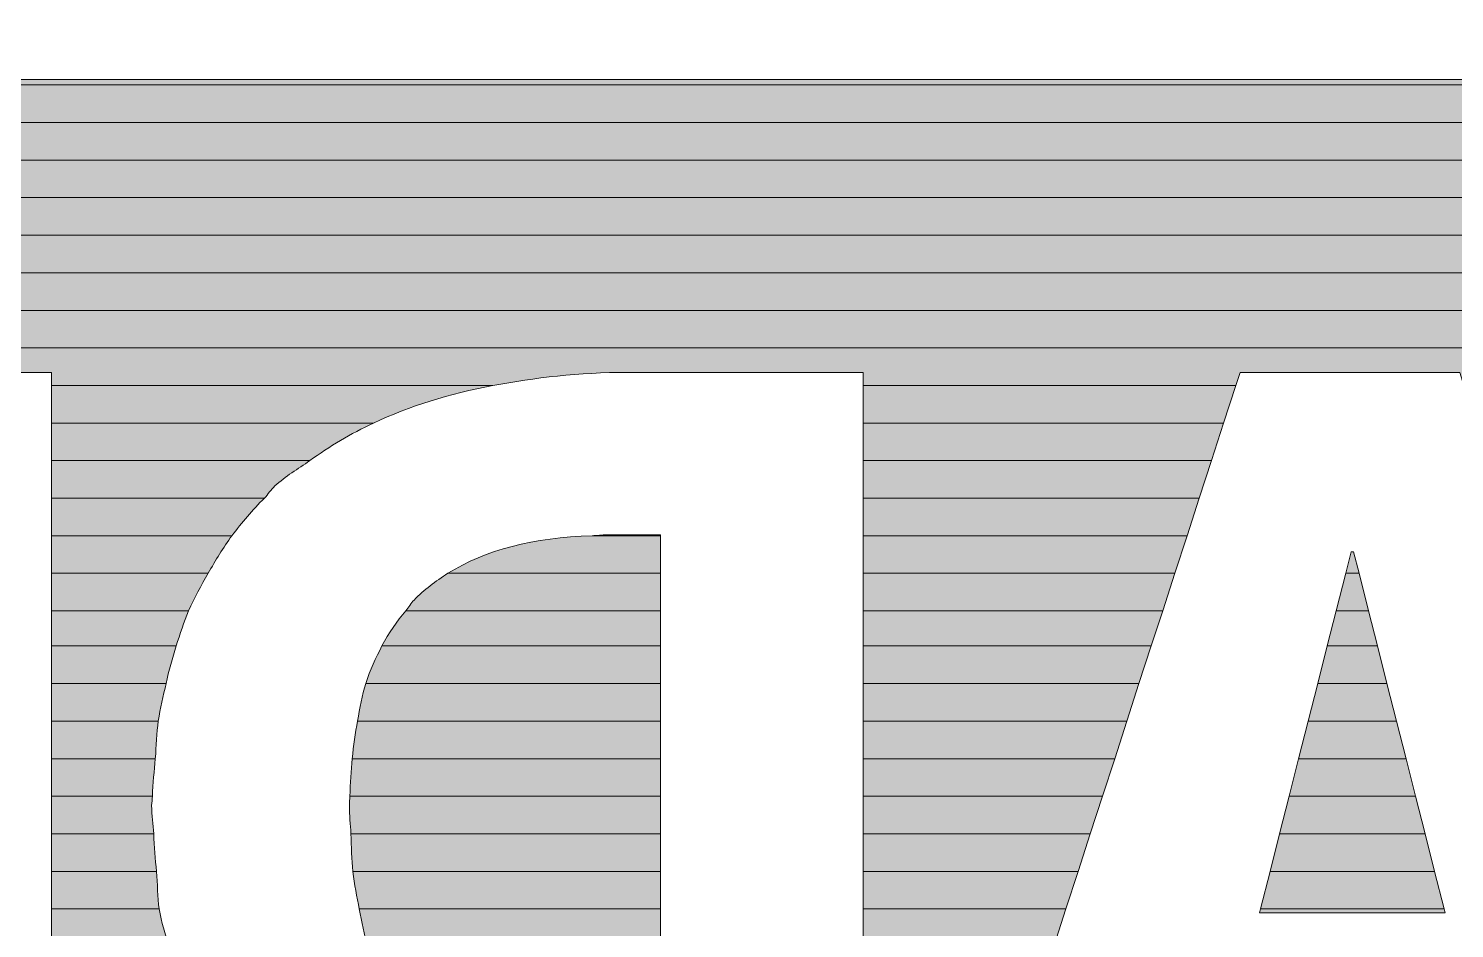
# Model space of a CAD drawing. Header units: inches. Extents: x -50 to 261, y -80 to 218.
# Drawn here: x 242.183 to 247.113, y -19.577 to -16.466 of the extents above; entities that cross this region are included whole.
import ezdxf

# ---------------------------------------------------------------- set-up
doc = ezdxf.new("R2010")
doc.units = ezdxf.units.IN
doc.header["$MEASUREMENT"] = 0
doc.layers.add('CUT', color=7, linetype='Continuous')
doc.layers.add('Sculpture', color=7, linetype='Continuous')

# ---------------------------------------------------------------- blocks, each defined once
blk = doc.blocks.new('block 2')
at = {"layer": 'Sculpture', "true_color": 0x231815}
h = blk.add_hatch(color=250, dxfattribs=at)
h.dxf.hatch_style = 2
h.paths.add_polyline_path([(230.2035, -16.6422), (260.5279, -16.6422), (260.5279, -16.6612), (230.2035, -16.6612)])
h = blk.add_hatch(color=250, dxfattribs=at)
h.dxf.hatch_style = 2
h.paths.add_polyline_path([(260.5279, -16.6612), (260.5279, -16.7911), (230.2035, -16.7911), (230.2035, -16.6612)])
h = blk.add_hatch(color=250, dxfattribs=at)
h.dxf.hatch_style = 2
h.paths.add_polyline_path([(260.5279, -16.9209), (230.2035, -16.9209), (230.2035, -16.7911), (260.5279, -16.7911)])
h = blk.add_hatch(color=250, dxfattribs=at)
h.dxf.hatch_style = 2
h.paths.add_polyline_path([(260.5279, -17.0508), (230.2035, -17.0508), (230.2035, -16.9209), (260.5279, -16.9209)])
h = blk.add_hatch(color=250, dxfattribs=at)
h.dxf.hatch_style = 2
h.paths.add_polyline_path([(260.5279, -17.1807), (230.2035, -17.1807), (230.2035, -17.0508), (260.5279, -17.0508)])
h = blk.add_hatch(color=250, dxfattribs=at)
h.dxf.hatch_style = 2
h.paths.add_polyline_path([(260.5279, -17.3106), (230.2035, -17.3106), (230.2035, -17.1807), (260.5279, -17.1807)])
h = blk.add_hatch(color=250, dxfattribs=at)
h.dxf.hatch_style = 2
h.paths.add_polyline_path([(260.5279, -17.4405), (230.2035, -17.4405), (230.2035, -17.3106), (260.5279, -17.3106)])
h = blk.add_hatch(color=250, dxfattribs=at)
h.dxf.hatch_style = 2
h.paths.add_polyline_path([(260.5279, -17.5703), (230.2035, -17.5703), (230.2035, -17.4405), (260.5279, -17.4405)])
h = blk.add_hatch(color=250, dxfattribs=at)
h.dxf.hatch_style = 2
edge = h.paths.add_edge_path()
edge.add_spline(control_points=[(260.5279, -17.7002), (260.5279, -17.7002), (247.1451, -17.7002), (247.1451, -17.7002), (247.1451, -17.7002), (247.1306, -17.6551), (247.1306, -17.6551), (247.1306, -17.6551), (246.3713, -17.6551), (246.3713, -17.6551), (246.3713, -17.6551), (246.3569, -17.7002), (246.3569, -17.7002), (246.3569, -17.7002), (245.0681, -17.7002), (245.0681, -17.7002), (245.0681, -17.7002), (245.0681, -17.6551), (245.0681, -17.6551), (245.0681, -17.6551), (244.254, -17.6551), (244.254, -17.6551), (244.0848, -17.6551), (243.9329, -17.6734), (243.7889, -17.7002), (243.7889, -17.7002), (242.2631, -17.7002), (242.2631, -17.7002), (242.2631, -17.7002), (242.2631, -17.6551), (242.2631, -17.6551), (242.2631, -17.6551), (241.5461, -17.6551), (241.5461, -17.6551), (241.5461, -17.6551), (241.5461, -17.7002), (241.5461, -17.7002), (241.5461, -17.7002), (240.7145, -17.7002), (240.7145, -17.7002), (240.7145, -17.7002), (240.6856, -17.6551), (240.6856, -17.6551), (240.6856, -17.6551), (239.8591, -17.6551), (239.8591, -17.6551), (239.8591, -17.6551), (239.8901, -17.7002), (239.8901, -17.7002), (239.8901, -17.7002), (239.4918, -17.7002), (239.4918, -17.7002), (239.4918, -17.7002), (239.4918, -17.6551), (239.4918, -17.6551), (239.4918, -17.6551), (238.6905, -17.6551), (238.6905, -17.6551), (238.4693, -17.6551), (238.2792, -17.6706), (238.1169, -17.7002), (238.1169, -17.7002), (236.4212, -17.7002), (236.4212, -17.7002), (236.2676, -17.6437), (236.0932, -17.6131), (235.8938, -17.6131), (235.7022, -17.6131), (235.5331, -17.6423), (235.3856, -17.7002), (235.3856, -17.7002), (233.5597, -17.7002), (233.5597, -17.7002), (233.4074, -17.6458), (233.2407, -17.6131), (233.0509, -17.6131), (232.8318, -17.6131), (232.6109, -17.641), (232.3887, -17.6975), (232.3887, -17.6975), (232.3887, -17.7002), (232.3887, -17.7002), (232.3887, -17.7002), (230.2035, -17.7002), (230.2035, -17.7002), (230.2035, -17.7002), (230.2035, -17.5703), (230.2035, -17.5703), (230.2035, -17.5703), (260.5279, -17.5703), (260.5279, -17.5703), (260.5279, -17.5703), (260.5279, -17.7002), (260.5279, -17.7002)], knot_values=[0, 0, 0, 0, 1, 1, 1, 2, 2, 2, 3, 3, 3, 4, 4, 4, 5, 5, 5, 6, 6, 6, 7, 7, 7, 8, 8, 8, 9, 9, 9, 10, 10, 10, 11, 11, 11, 12, 12, 12, 13, 13, 13, 14, 14, 14, 15, 15, 15, 16, 16, 16, 17, 17, 17, 18, 18, 18, 19, 19, 19, 20, 20, 20, 21, 21, 21, 22, 22, 22, 23, 23, 23, 24, 24, 24, 25, 25, 25, 26, 26, 26, 27, 27, 27, 28, 28, 28, 29, 29, 29, 30, 30, 30, 31, 31, 31, 31], degree=3, periodic=1)
h = blk.add_hatch(color=250, dxfattribs=at)
h.dxf.hatch_style = 2
edge = h.paths.add_edge_path()
edge.add_spline(control_points=[(242.2631, -17.8301), (242.2631, -17.8301), (242.2631, -17.7002), (242.2631, -17.7002), (242.2631, -17.7002), (243.7889, -17.7002), (243.7889, -17.7002), (243.6373, -17.7285), (243.5002, -17.7722), (243.3762, -17.8301), (243.3762, -17.8301), (242.2631, -17.8301), (242.2631, -17.8301)], knot_values=[0, 0, 0, 0, 1, 1, 1, 2, 2, 2, 3, 3, 3, 4, 4, 4, 4], degree=3, periodic=1)
h = blk.add_hatch(color=250, dxfattribs=at)
h.dxf.hatch_style = 2
h.paths.add_polyline_path([(245.0681, -17.8301), (245.0681, -17.7002), (246.3569, -17.7002), (246.3145, -17.8301)])
h = blk.add_hatch(color=250, dxfattribs=at)
h.dxf.hatch_style = 2
edge = h.paths.add_edge_path()
edge.add_spline(control_points=[(242.2631, -17.96), (242.2631, -17.96), (242.2631, -17.8301), (242.2631, -17.8301), (242.2631, -17.8301), (243.3762, -17.8301), (243.3762, -17.8301), (243.2969, -17.8673), (243.2236, -17.9107), (243.1557, -17.96), (243.1557, -17.96), (242.2631, -17.96), (242.2631, -17.96)], knot_values=[0, 0, 0, 0, 1, 1, 1, 2, 2, 2, 3, 3, 3, 4, 4, 4, 4], degree=3, periodic=1)
h = blk.add_hatch(color=250, dxfattribs=at)
h.dxf.hatch_style = 2
h.paths.add_polyline_path([(245.0681, -17.96), (245.0681, -17.8301), (246.3145, -17.8301), (246.2725, -17.96)])
h = blk.add_hatch(color=250, dxfattribs=at)
h.dxf.hatch_style = 2
edge = h.paths.add_edge_path()
edge.add_spline(control_points=[(242.9986, -18.0899), (242.9986, -18.0899), (242.2631, -18.0899), (242.2631, -18.0899), (242.2631, -18.0899), (242.2631, -17.96), (242.2631, -17.96), (242.2631, -17.96), (243.1557, -17.96), (243.1557, -17.96), (243.115, -17.9889), (243.0713, -18.0141), (243.0351, -18.0475), (243.0213, -18.0602), (243.0117, -18.0764), (242.9986, -18.0899)], knot_values=[0, 0, 0, 0, 1, 1, 1, 2, 2, 2, 3, 3, 3, 4, 4, 4, 5, 5, 5, 5], degree=3, periodic=1)
h = blk.add_hatch(color=250, dxfattribs=at)
h.dxf.hatch_style = 2
h.paths.add_polyline_path([(245.0681, -17.96), (246.2725, -17.96), (246.2301, -18.0899), (245.0681, -18.0899)])
h = blk.add_hatch(color=250, dxfattribs=at)
h.dxf.hatch_style = 2
edge = h.paths.add_edge_path()
edge.add_spline(control_points=[(242.2631, -18.2197), (242.2631, -18.2197), (242.2631, -18.0899), (242.2631, -18.0899), (242.2631, -18.0899), (242.9986, -18.0899), (242.9986, -18.0899), (242.9579, -18.1309), (242.9207, -18.1739), (242.8866, -18.2197), (242.8866, -18.2197), (242.2631, -18.2197), (242.2631, -18.2197)], knot_values=[0, 0, 0, 0, 1, 1, 1, 2, 2, 2, 3, 3, 3, 4, 4, 4, 4], degree=3, periodic=1)
h = blk.add_hatch(color=250, dxfattribs=at)
h.dxf.hatch_style = 2
h.paths.add_polyline_path([(245.0681, -18.0899), (246.2301, -18.0899), (246.1881, -18.2197), (245.0681, -18.2197)])
h = blk.add_hatch(color=250, dxfattribs=at)
h.dxf.hatch_style = 2
edge = h.paths.add_edge_path()
edge.add_spline(control_points=[(242.2631, -18.3496), (242.2631, -18.3496), (242.2631, -18.2197), (242.2631, -18.2197), (242.2631, -18.2197), (242.8866, -18.2197), (242.8866, -18.2197), (242.856, -18.2607), (242.8298, -18.3048), (242.8043, -18.3496), (242.8043, -18.3496), (242.2631, -18.3496), (242.2631, -18.3496)], knot_values=[0, 0, 0, 0, 1, 1, 1, 2, 2, 2, 3, 3, 3, 4, 4, 4, 4], degree=3, periodic=1)
h = blk.add_hatch(color=250, dxfattribs=at)
h.dxf.hatch_style = 2
edge = h.paths.add_edge_path()
edge.add_spline(control_points=[(244.1313, -18.2197), (244.1313, -18.2197), (244.368, -18.2197), (244.368, -18.2197), (244.368, -18.2197), (244.368, -18.3496), (244.368, -18.3496), (244.368, -18.3496), (243.6332, -18.3496), (243.6332, -18.3496), (243.7627, -18.2683), (243.9295, -18.2263), (244.1313, -18.2197)], knot_values=[0, 0, 0, 0, 1, 1, 1, 2, 2, 2, 3, 3, 3, 4, 4, 4, 4], degree=3, periodic=1)
h = blk.add_hatch(color=250, dxfattribs=at)
h.dxf.hatch_style = 2
edge = h.paths.add_edge_path()
edge.add_spline(control_points=[(244.1823, -18.2163), (244.1823, -18.2163), (244.368, -18.2163), (244.368, -18.2163), (244.368, -18.2163), (244.368, -18.2197), (244.368, -18.2197), (244.368, -18.2197), (244.1313, -18.2197), (244.1313, -18.2197), (244.1493, -18.2191), (244.1644, -18.2163), (244.1823, -18.2163)], knot_values=[0, 0, 0, 0, 1, 1, 1, 2, 2, 2, 3, 3, 3, 4, 4, 4, 4], degree=3, periodic=1)
h = blk.add_hatch(color=250, dxfattribs=at)
h.dxf.hatch_style = 2
h.paths.add_polyline_path([(245.0681, -18.2197), (246.1881, -18.2197), (246.146, -18.3496), (245.0681, -18.3496)])
h = blk.add_hatch(color=250, dxfattribs=at)
h.dxf.hatch_style = 2
h.paths.add_polyline_path([(246.7551, -18.2752), (246.7637, -18.2752), (246.7827, -18.3496), (246.7365, -18.3496)])
h = blk.add_hatch(color=250, dxfattribs=at)
h.dxf.hatch_style = 2
edge = h.paths.add_edge_path()
edge.add_spline(control_points=[(242.2631, -18.4795), (242.2631, -18.4795), (242.2631, -18.3496), (242.2631, -18.3496), (242.2631, -18.3496), (242.8043, -18.3496), (242.8043, -18.3496), (242.7802, -18.3917), (242.7561, -18.434), (242.7368, -18.4795), (242.7368, -18.4795), (242.2631, -18.4795), (242.2631, -18.4795)], knot_values=[0, 0, 0, 0, 1, 1, 1, 2, 2, 2, 3, 3, 3, 4, 4, 4, 4], degree=3, periodic=1)
h = blk.add_hatch(color=250, dxfattribs=at)
h.dxf.hatch_style = 2
edge = h.paths.add_edge_path()
edge.add_spline(control_points=[(243.516, -18.442), (243.5508, -18.4068), (243.5905, -18.3765), (243.6332, -18.3496), (243.6332, -18.3496), (244.368, -18.3496), (244.368, -18.3496), (244.368, -18.3496), (244.368, -18.4795), (244.368, -18.4795), (244.368, -18.4795), (243.4875, -18.4795), (243.4875, -18.4795), (243.4974, -18.4678), (243.505, -18.453), (243.516, -18.442)], knot_values=[0, 0, 0, 0, 1, 1, 1, 2, 2, 2, 3, 3, 3, 4, 4, 4, 5, 5, 5, 5], degree=3, periodic=1)
h = blk.add_hatch(color=250, dxfattribs=at)
h.dxf.hatch_style = 2
h.paths.add_polyline_path([(245.0681, -18.4795), (245.0681, -18.3496), (246.146, -18.3496), (246.104, -18.4795)])
h = blk.add_hatch(color=250, dxfattribs=at)
h.dxf.hatch_style = 2
h.paths.add_polyline_path([(246.7365, -18.3496), (246.7827, -18.3496), (246.8154, -18.4795), (246.7035, -18.4795)])
h = blk.add_hatch(color=250, dxfattribs=at)
h.dxf.hatch_style = 2
edge = h.paths.add_edge_path()
edge.add_spline(control_points=[(242.2631, -18.4795), (242.2631, -18.4795), (242.7368, -18.4795), (242.7368, -18.4795), (242.7202, -18.5184), (242.7071, -18.5594), (242.6937, -18.6008), (242.6937, -18.6008), (242.2631, -18.6008), (242.2631, -18.6008), (242.2631, -18.6008), (242.2631, -18.4795), (242.2631, -18.4795)], knot_values=[0, 0, 0, 0, 1, 1, 1, 2, 2, 2, 3, 3, 3, 4, 4, 4, 4], degree=3, periodic=1)
h = blk.add_hatch(color=250, dxfattribs=at)
h.dxf.hatch_style = 2
edge = h.paths.add_edge_path()
edge.add_spline(control_points=[(243.4875, -18.4795), (243.4875, -18.4795), (244.368, -18.4795), (244.368, -18.4795), (244.368, -18.4795), (244.368, -18.6008), (244.368, -18.6008), (244.368, -18.6008), (243.4051, -18.6008), (243.4051, -18.6008), (243.4285, -18.5556), (243.4568, -18.516), (243.4875, -18.4795)], knot_values=[0, 0, 0, 0, 1, 1, 1, 2, 2, 2, 3, 3, 3, 4, 4, 4, 4], degree=3, periodic=1)
h = blk.add_hatch(color=250, dxfattribs=at)
h.dxf.hatch_style = 2
h.paths.add_polyline_path([(245.0681, -18.6008), (245.0681, -18.4795), (246.104, -18.4795), (246.0644, -18.6008)])
h = blk.add_hatch(color=250, dxfattribs=at)
h.dxf.hatch_style = 2
h.paths.add_polyline_path([(246.7035, -18.4795), (246.8154, -18.4795), (246.8461, -18.6008), (246.6724, -18.6008)])
h = blk.add_hatch(color=250, dxfattribs=at)
h.dxf.hatch_style = 2
edge = h.paths.add_edge_path()
edge.add_spline(control_points=[(242.2631, -18.6008), (242.2631, -18.6008), (242.6937, -18.6008), (242.6937, -18.6008), (242.6803, -18.6428), (242.6686, -18.6862), (242.6589, -18.7307), (242.6589, -18.7307), (242.2631, -18.7307), (242.2631, -18.7307), (242.2631, -18.7307), (242.2631, -18.6008), (242.2631, -18.6008)], knot_values=[0, 0, 0, 0, 1, 1, 1, 2, 2, 2, 3, 3, 3, 4, 4, 4, 4], degree=3, periodic=1)
h = blk.add_hatch(color=250, dxfattribs=at)
h.dxf.hatch_style = 2
edge = h.paths.add_edge_path()
edge.add_spline(control_points=[(243.349, -18.7307), (243.3641, -18.6831), (243.3841, -18.6414), (243.4051, -18.6008), (243.4051, -18.6008), (244.368, -18.6008), (244.368, -18.6008), (244.368, -18.6008), (244.368, -18.7307), (244.368, -18.7307), (244.368, -18.7307), (243.349, -18.7307), (243.349, -18.7307)], knot_values=[0, 0, 0, 0, 1, 1, 1, 2, 2, 2, 3, 3, 3, 4, 4, 4, 4], degree=3, periodic=1)
h = blk.add_hatch(color=250, dxfattribs=at)
h.dxf.hatch_style = 2
h.paths.add_polyline_path([(245.0681, -18.6008), (246.0644, -18.6008), (246.022, -18.7307), (245.0681, -18.7307)])
h = blk.add_hatch(color=250, dxfattribs=at)
h.dxf.hatch_style = 2
h.paths.add_polyline_path([(246.6724, -18.6008), (246.8461, -18.6008), (246.8792, -18.7307), (246.6397, -18.7307)])
h = blk.add_hatch(color=250, dxfattribs=at)
h.dxf.hatch_style = 2
edge = h.paths.add_edge_path()
edge.add_spline(control_points=[(242.2631, -18.7307), (242.2631, -18.7307), (242.6589, -18.7307), (242.6589, -18.7307), (242.6493, -18.7734), (242.6386, -18.8154), (242.632, -18.8605), (242.632, -18.8605), (242.2631, -18.8605), (242.2631, -18.8605), (242.2631, -18.8605), (242.2631, -18.7307), (242.2631, -18.7307)], knot_values=[0, 0, 0, 0, 1, 1, 1, 2, 2, 2, 3, 3, 3, 4, 4, 4, 4], degree=3, periodic=1)
h = blk.add_hatch(color=250, dxfattribs=at)
h.dxf.hatch_style = 2
edge = h.paths.add_edge_path()
edge.add_spline(control_points=[(243.3207, -18.8605), (243.329, -18.8161), (243.3366, -18.7703), (243.349, -18.7307), (243.349, -18.7307), (244.368, -18.7307), (244.368, -18.7307), (244.368, -18.7307), (244.368, -18.8605), (244.368, -18.8605), (244.368, -18.8605), (243.3207, -18.8605), (243.3207, -18.8605)], knot_values=[0, 0, 0, 0, 1, 1, 1, 2, 2, 2, 3, 3, 3, 4, 4, 4, 4], degree=3, periodic=1)
h = blk.add_hatch(color=250, dxfattribs=at)
h.dxf.hatch_style = 2
h.paths.add_polyline_path([(245.0681, -18.7307), (246.022, -18.7307), (245.98, -18.8605), (245.0681, -18.8605)])
h = blk.add_hatch(color=250, dxfattribs=at)
h.dxf.hatch_style = 2
h.paths.add_polyline_path([(246.6397, -18.7307), (246.8792, -18.7307), (246.9122, -18.8605), (246.607, -18.8605)])
h = blk.add_hatch(color=250, dxfattribs=at)
h.dxf.hatch_style = 2
edge = h.paths.add_edge_path()
edge.add_spline(control_points=[(242.2631, -18.8605), (242.2631, -18.8605), (242.632, -18.8605), (242.632, -18.8605), (242.6262, -18.9019), (242.6251, -18.947), (242.6217, -18.9904), (242.6217, -18.9904), (242.2631, -18.9904), (242.2631, -18.9904), (242.2631, -18.9904), (242.2631, -18.8605), (242.2631, -18.8605)], knot_values=[0, 0, 0, 0, 1, 1, 1, 2, 2, 2, 3, 3, 3, 4, 4, 4, 4], degree=3, periodic=1)
h = blk.add_hatch(color=250, dxfattribs=at)
h.dxf.hatch_style = 2
edge = h.paths.add_edge_path()
edge.add_spline(control_points=[(244.368, -18.8605), (244.368, -18.8605), (244.368, -18.9904), (244.368, -18.9904), (244.368, -18.9904), (243.3024, -18.9904), (243.3024, -18.9904), (243.3066, -18.9449), (243.3128, -18.9019), (243.3207, -18.8605), (243.3207, -18.8605), (244.368, -18.8605), (244.368, -18.8605)], knot_values=[0, 0, 0, 0, 1, 1, 1, 2, 2, 2, 3, 3, 3, 4, 4, 4, 4], degree=3, periodic=1)
h = blk.add_hatch(color=250, dxfattribs=at)
h.dxf.hatch_style = 2
h.paths.add_polyline_path([(245.0681, -18.8605), (245.98, -18.8605), (245.9379, -18.9904), (245.0681, -18.9904)])
h = blk.add_hatch(color=250, dxfattribs=at)
h.dxf.hatch_style = 2
h.paths.add_polyline_path([(246.607, -18.8605), (246.9122, -18.8605), (246.945, -18.9904), (246.5739, -18.9904)])
h = blk.add_hatch(color=250, dxfattribs=at)
h.dxf.hatch_style = 2
edge = h.paths.add_edge_path()
edge.add_spline(control_points=[(242.2631, -18.9904), (242.2631, -18.9904), (242.6217, -18.9904), (242.6217, -18.9904), (242.6183, -19.0338), (242.6121, -19.0748), (242.6114, -19.1203), (242.6114, -19.1203), (242.2631, -19.1203), (242.2631, -19.1203), (242.2631, -19.1203), (242.2631, -18.9904), (242.2631, -18.9904)], knot_values=[0, 0, 0, 0, 1, 1, 1, 2, 2, 2, 3, 3, 3, 4, 4, 4, 4], degree=3, periodic=1)
h = blk.add_hatch(color=250, dxfattribs=at)
h.dxf.hatch_style = 2
edge = h.paths.add_edge_path()
edge.add_spline(control_points=[(244.368, -18.9904), (244.368, -18.9904), (244.368, -19.1203), (244.368, -19.1203), (244.368, -19.1203), (243.2945, -19.1203), (243.2945, -19.1203), (243.2952, -19.0748), (243.2987, -19.0324), (243.3024, -18.9904), (243.3024, -18.9904), (244.368, -18.9904), (244.368, -18.9904)], knot_values=[0, 0, 0, 0, 1, 1, 1, 2, 2, 2, 3, 3, 3, 4, 4, 4, 4], degree=3, periodic=1)
h = blk.add_hatch(color=250, dxfattribs=at)
h.dxf.hatch_style = 2
h.paths.add_polyline_path([(245.0681, -18.9904), (245.9379, -18.9904), (245.8959, -19.1203), (245.0681, -19.1203)])
h = blk.add_hatch(color=250, dxfattribs=at)
h.dxf.hatch_style = 2
h.paths.add_polyline_path([(246.5739, -18.9904), (246.945, -18.9904), (246.9777, -19.1203), (246.5408, -19.1203)])
h = blk.add_hatch(color=250, dxfattribs=at)
h.dxf.hatch_style = 2
edge = h.paths.add_edge_path()
edge.add_spline(control_points=[(242.2631, -19.1203), (242.2631, -19.1203), (242.6114, -19.1203), (242.6114, -19.1203), (242.6114, -19.1317), (242.609, -19.1413), (242.609, -19.1527), (242.609, -19.1871), (242.6148, -19.2168), (242.6162, -19.2502), (242.6162, -19.2502), (242.2631, -19.2502), (242.2631, -19.2502), (242.2631, -19.2502), (242.2631, -19.1203), (242.2631, -19.1203)], knot_values=[0, 0, 0, 0, 1, 1, 1, 2, 2, 2, 3, 3, 3, 4, 4, 4, 5, 5, 5, 5], degree=3, periodic=1)
h = blk.add_hatch(color=250, dxfattribs=at)
h.dxf.hatch_style = 2
edge = h.paths.add_edge_path()
edge.add_spline(control_points=[(243.2925, -19.1527), (243.2925, -19.141), (243.2942, -19.1317), (243.2945, -19.1203), (243.2945, -19.1203), (244.368, -19.1203), (244.368, -19.1203), (244.368, -19.1203), (244.368, -19.2502), (244.368, -19.2502), (244.368, -19.2502), (243.2976, -19.2502), (243.2976, -19.2502), (243.2962, -19.2171), (243.2925, -19.1875), (243.2925, -19.1527)], knot_values=[0, 0, 0, 0, 1, 1, 1, 2, 2, 2, 3, 3, 3, 4, 4, 4, 5, 5, 5, 5], degree=3, periodic=1)
h = blk.add_hatch(color=250, dxfattribs=at)
h.dxf.hatch_style = 2
h.paths.add_polyline_path([(245.8959, -19.1203), (245.8535, -19.2502), (245.0681, -19.2502), (245.0681, -19.1203)])
h = blk.add_hatch(color=250, dxfattribs=at)
h.dxf.hatch_style = 2
h.paths.add_polyline_path([(246.5408, -19.1203), (246.9777, -19.1203), (247.0108, -19.2502), (246.5081, -19.2502)])
h = blk.add_hatch(color=250, dxfattribs=at)
h.dxf.hatch_style = 2
edge = h.paths.add_edge_path()
edge.add_spline(control_points=[(242.2631, -19.2502), (242.2631, -19.2502), (242.6162, -19.2502), (242.6162, -19.2502), (242.6179, -19.2946), (242.6217, -19.3373), (242.6258, -19.3801), (242.6258, -19.3801), (242.2631, -19.3801), (242.2631, -19.3801), (242.2631, -19.3801), (242.2631, -19.2502), (242.2631, -19.2502)], knot_values=[0, 0, 0, 0, 1, 1, 1, 2, 2, 2, 3, 3, 3, 4, 4, 4, 4], degree=3, periodic=1)
h = blk.add_hatch(color=250, dxfattribs=at)
h.dxf.hatch_style = 2
edge = h.paths.add_edge_path()
edge.add_spline(control_points=[(243.2976, -19.2502), (243.2976, -19.2502), (244.368, -19.2502), (244.368, -19.2502), (244.368, -19.2502), (244.368, -19.3801), (244.368, -19.3801), (244.368, -19.3801), (243.3049, -19.3801), (243.3049, -19.3801), (243.3004, -19.3394), (243.2997, -19.2943), (243.2976, -19.2502)], knot_values=[0, 0, 0, 0, 1, 1, 1, 2, 2, 2, 3, 3, 3, 4, 4, 4, 4], degree=3, periodic=1)
h = blk.add_hatch(color=250, dxfattribs=at)
h.dxf.hatch_style = 2
h.paths.add_polyline_path([(245.8535, -19.2502), (245.8115, -19.3801), (245.0681, -19.3801), (245.0681, -19.2502)])
h = blk.add_hatch(color=250, dxfattribs=at)
h.dxf.hatch_style = 2
h.paths.add_polyline_path([(246.5081, -19.2502), (247.0108, -19.2502), (247.0438, -19.3801), (246.4754, -19.3801)])
h = blk.add_hatch(color=250, dxfattribs=at)
h.dxf.hatch_style = 2
edge = h.paths.add_edge_path()
edge.add_spline(control_points=[(242.2631, -19.3801), (242.2631, -19.3801), (242.6258, -19.3801), (242.6258, -19.3801), (242.6296, -19.4228), (242.6289, -19.4693), (242.6351, -19.5099), (242.6351, -19.5099), (242.2631, -19.5099), (242.2631, -19.5099), (242.2631, -19.5099), (242.2631, -19.3801), (242.2631, -19.3801)], knot_values=[0, 0, 0, 0, 1, 1, 1, 2, 2, 2, 3, 3, 3, 4, 4, 4, 4], degree=3, periodic=1)
h = blk.add_hatch(color=250, dxfattribs=at)
h.dxf.hatch_style = 2
edge = h.paths.add_edge_path()
edge.add_spline(control_points=[(243.3049, -19.3801), (243.3049, -19.3801), (244.368, -19.3801), (244.368, -19.3801), (244.368, -19.3801), (244.368, -19.5099), (244.368, -19.5099), (244.368, -19.5099), (243.3266, -19.5099), (243.3266, -19.5099), (243.3183, -19.4679), (243.3097, -19.4266), (243.3049, -19.3801)], knot_values=[0, 0, 0, 0, 1, 1, 1, 2, 2, 2, 3, 3, 3, 4, 4, 4, 4], degree=3, periodic=1)
h = blk.add_hatch(color=250, dxfattribs=at)
h.dxf.hatch_style = 2
h.paths.add_polyline_path([(245.0681, -19.3801), (245.8115, -19.3801), (245.7691, -19.5099), (245.0681, -19.5099)])
h = blk.add_hatch(color=250, dxfattribs=at)
h.dxf.hatch_style = 2
h.paths.add_polyline_path([(247.0438, -19.3801), (247.0766, -19.5099), (246.4423, -19.5099), (246.4754, -19.3801)])
h = blk.add_hatch(color=250, dxfattribs=at)
h.dxf.hatch_style = 2
edge = h.paths.add_edge_path()
edge.add_spline(control_points=[(242.2631, -19.5099), (242.2631, -19.5099), (242.6351, -19.5099), (242.6351, -19.5099), (242.6424, -19.5561), (242.6568, -19.5961), (242.6672, -19.6398), (242.6672, -19.6398), (242.2631, -19.6398), (242.2631, -19.6398), (242.2631, -19.6398), (242.2631, -19.5099), (242.2631, -19.5099)], knot_values=[0, 0, 0, 0, 1, 1, 1, 2, 2, 2, 3, 3, 3, 4, 4, 4, 4], degree=3, periodic=1)
h = blk.add_hatch(color=250, dxfattribs=at)
h.dxf.hatch_style = 2
edge = h.paths.add_edge_path()
edge.add_spline(control_points=[(243.3266, -19.5099), (243.3266, -19.5099), (244.368, -19.5099), (244.368, -19.5099), (244.368, -19.5099), (244.368, -19.6398), (244.368, -19.6398), (244.368, -19.6398), (243.3558, -19.6398), (243.3558, -19.6398), (243.3438, -19.5999), (243.3352, -19.5547), (243.3266, -19.5099)], knot_values=[0, 0, 0, 0, 1, 1, 1, 2, 2, 2, 3, 3, 3, 4, 4, 4, 4], degree=3, periodic=1)
h = blk.add_hatch(color=250, dxfattribs=at)
h.dxf.hatch_style = 2
h.paths.add_polyline_path([(245.0681, -19.5099), (245.7691, -19.5099), (245.7271, -19.6398), (245.0681, -19.6398)])
h = blk.add_hatch(color=250, dxfattribs=at)
h.dxf.hatch_style = 2
h.paths.add_polyline_path([(247.08, -19.5237), (246.4389, -19.5237), (246.4423, -19.5099), (247.0766, -19.5099)])
at = {"layer": 'Sculpture', "lineweight": 0}
for points in [[(230.2035, -16.6422), (260.5279, -16.6422), (260.5279, -16.6612), (230.2035, -16.6612), (230.2035, -16.6422)], [(260.5279, -16.6612), (260.5279, -16.7911), (230.2035, -16.7911), (230.2035, -16.6612), (260.5279, -16.6612)], [(260.5279, -16.9209), (230.2035, -16.9209), (230.2035, -16.7911), (260.5279, -16.7911), (260.5279, -16.9209)], [(260.5279, -17.0508), (230.2035, -17.0508), (230.2035, -16.9209), (260.5279, -16.9209), (260.5279, -17.0508)], [(260.5279, -17.1807), (230.2035, -17.1807), (230.2035, -17.0508), (260.5279, -17.0508), (260.5279, -17.1807)], [(260.5279, -17.3106), (230.2035, -17.3106), (230.2035, -17.1807), (260.5279, -17.1807), (260.5279, -17.3106)], [(260.5279, -17.4405), (230.2035, -17.4405), (230.2035, -17.3106), (260.5279, -17.3106), (260.5279, -17.4405)], [(260.5279, -17.5703), (230.2035, -17.5703), (230.2035, -17.4405), (260.5279, -17.4405), (260.5279, -17.5703)], [(245.0681, -17.8301), (245.0681, -17.7002), (246.3569, -17.7002), (246.3145, -17.8301), (245.0681, -17.8301)], [(245.0681, -17.96), (245.0681, -17.8301), (246.3145, -17.8301), (246.2725, -17.96), (245.0681, -17.96)], [(245.0681, -17.96), (246.2725, -17.96), (246.2301, -18.0899), (245.0681, -18.0899), (245.0681, -17.96)], [(245.0681, -18.0899), (246.2301, -18.0899), (246.1881, -18.2197), (245.0681, -18.2197), (245.0681, -18.0899)], [(245.0681, -18.2197), (246.1881, -18.2197), (246.146, -18.3496), (245.0681, -18.3496), (245.0681, -18.2197)], [(246.7551, -18.2752), (246.7637, -18.2752), (246.7827, -18.3496), (246.7365, -18.3496), (246.7551, -18.2752)], [(245.0681, -18.4795), (245.0681, -18.3496), (246.146, -18.3496), (246.104, -18.4795), (245.0681, -18.4795)], [(246.7365, -18.3496), (246.7827, -18.3496), (246.8154, -18.4795), (246.7035, -18.4795), (246.7365, -18.3496)], [(245.0681, -18.6008), (245.0681, -18.4795), (246.104, -18.4795), (246.0644, -18.6008), (245.0681, -18.6008)], [(246.7035, -18.4795), (246.8154, -18.4795), (246.8461, -18.6008), (246.6724, -18.6008), (246.7035, -18.4795)], [(245.0681, -18.6008), (246.0644, -18.6008), (246.022, -18.7307), (245.0681, -18.7307), (245.0681, -18.6008)], [(246.6724, -18.6008), (246.8461, -18.6008), (246.8792, -18.7307), (246.6397, -18.7307), (246.6724, -18.6008)], [(245.0681, -18.7307), (246.022, -18.7307), (245.98, -18.8605), (245.0681, -18.8605), (245.0681, -18.7307)], [(246.6397, -18.7307), (246.8792, -18.7307), (246.9122, -18.8605), (246.607, -18.8605), (246.6397, -18.7307)], [(245.0681, -18.8605), (245.98, -18.8605), (245.9379, -18.9904), (245.0681, -18.9904), (245.0681, -18.8605)], [(246.607, -18.8605), (246.9122, -18.8605), (246.945, -18.9904), (246.5739, -18.9904), (246.607, -18.8605)], [(245.0681, -18.9904), (245.9379, -18.9904), (245.8959, -19.1203), (245.0681, -19.1203), (245.0681, -18.9904)], [(246.5739, -18.9904), (246.945, -18.9904), (246.9777, -19.1203), (246.5408, -19.1203), (246.5739, -18.9904)], [(245.8959, -19.1203), (245.8535, -19.2502), (245.0681, -19.2502), (245.0681, -19.1203), (245.8959, -19.1203)], [(246.5408, -19.1203), (246.9777, -19.1203), (247.0108, -19.2502), (246.5081, -19.2502), (246.5408, -19.1203)], [(245.8535, -19.2502), (245.8115, -19.3801), (245.0681, -19.3801), (245.0681, -19.2502), (245.8535, -19.2502)], [(246.5081, -19.2502), (247.0108, -19.2502), (247.0438, -19.3801), (246.4754, -19.3801), (246.5081, -19.2502)], [(245.0681, -19.3801), (245.8115, -19.3801), (245.7691, -19.5099), (245.0681, -19.5099), (245.0681, -19.3801)], [(247.0438, -19.3801), (247.0766, -19.5099), (246.4423, -19.5099), (246.4754, -19.3801), (247.0438, -19.3801)], [(245.0681, -19.5099), (245.7691, -19.5099), (245.7271, -19.6398), (245.0681, -19.6398), (245.0681, -19.5099)], [(247.08, -19.5237), (246.4389, -19.5237), (246.4423, -19.5099), (247.0766, -19.5099), (247.08, -19.5237)]]:
    blk.add_lwpolyline(points, dxfattribs=at)
for points, knots in [([(260.5279, -17.7002), (260.5279, -17.7002), (247.1451, -17.7002), (247.1451, -17.7002), (247.1451, -17.7002), (247.1306, -17.6551), (247.1306, -17.6551), (247.1306, -17.6551), (246.3713, -17.6551), (246.3713, -17.6551), (246.3713, -17.6551), (246.3569, -17.7002), (246.3569, -17.7002), (246.3569, -17.7002), (245.0681, -17.7002), (245.0681, -17.7002), (245.0681, -17.7002), (245.0681, -17.6551), (245.0681, -17.6551), (245.0681, -17.6551), (244.254, -17.6551), (244.254, -17.6551), (244.0848, -17.6551), (243.9329, -17.6734), (243.7889, -17.7002), (243.7889, -17.7002), (242.2631, -17.7002), (242.2631, -17.7002), (242.2631, -17.7002), (242.2631, -17.6551), (242.2631, -17.6551), (242.2631, -17.6551), (241.5461, -17.6551), (241.5461, -17.6551), (241.5461, -17.6551), (241.5461, -17.7002), (241.5461, -17.7002), (241.5461, -17.7002), (240.7145, -17.7002), (240.7145, -17.7002), (240.7145, -17.7002), (240.6856, -17.6551), (240.6856, -17.6551), (240.6856, -17.6551), (239.8591, -17.6551), (239.8591, -17.6551), (239.8591, -17.6551), (239.8901, -17.7002), (239.8901, -17.7002), (239.8901, -17.7002), (239.4918, -17.7002), (239.4918, -17.7002), (239.4918, -17.7002), (239.4918, -17.6551), (239.4918, -17.6551), (239.4918, -17.6551), (238.6905, -17.6551), (238.6905, -17.6551), (238.4693, -17.6551), (238.2792, -17.6706), (238.1169, -17.7002), (238.1169, -17.7002), (236.4212, -17.7002), (236.4212, -17.7002), (236.2676, -17.6437), (236.0932, -17.6131), (235.8938, -17.6131), (235.7022, -17.6131), (235.5331, -17.6423), (235.3856, -17.7002), (235.3856, -17.7002), (233.5597, -17.7002), (233.5597, -17.7002), (233.4074, -17.6458), (233.2407, -17.6131), (233.0509, -17.6131), (232.8318, -17.6131), (232.6109, -17.641), (232.3887, -17.6975), (232.3887, -17.6975), (232.3887, -17.7002), (232.3887, -17.7002), (232.3887, -17.7002), (230.2035, -17.7002), (230.2035, -17.7002), (230.2035, -17.7002), (230.2035, -17.5703), (230.2035, -17.5703), (230.2035, -17.5703), (260.5279, -17.5703), (260.5279, -17.5703), (260.5279, -17.5703), (260.5279, -17.7002), (260.5279, -17.7002)], [0, 0, 0, 0, 1, 1, 1, 2, 2, 2, 3, 3, 3, 4, 4, 4, 5, 5, 5, 6, 6, 6, 7, 7, 7, 8, 8, 8, 9, 9, 9, 10, 10, 10, 11, 11, 11, 12, 12, 12, 13, 13, 13, 14, 14, 14, 15, 15, 15, 16, 16, 16, 17, 17, 17, 18, 18, 18, 19, 19, 19, 20, 20, 20, 21, 21, 21, 22, 22, 22, 23, 23, 23, 24, 24, 24, 25, 25, 25, 26, 26, 26, 27, 27, 27, 28, 28, 28, 29, 29, 29, 30, 30, 30, 31, 31, 31, 31]), ([(242.2631, -17.8301), (242.2631, -17.8301), (242.2631, -17.7002), (242.2631, -17.7002), (242.2631, -17.7002), (243.7889, -17.7002), (243.7889, -17.7002), (243.6373, -17.7285), (243.5002, -17.7722), (243.3762, -17.8301), (243.3762, -17.8301), (242.2631, -17.8301), (242.2631, -17.8301)], [0, 0, 0, 0, 1, 1, 1, 2, 2, 2, 3, 3, 3, 4, 4, 4, 4]), ([(242.2631, -17.96), (242.2631, -17.96), (242.2631, -17.8301), (242.2631, -17.8301), (242.2631, -17.8301), (243.3762, -17.8301), (243.3762, -17.8301), (243.2969, -17.8673), (243.2236, -17.9107), (243.1557, -17.96), (243.1557, -17.96), (242.2631, -17.96), (242.2631, -17.96)], [0, 0, 0, 0, 1, 1, 1, 2, 2, 2, 3, 3, 3, 4, 4, 4, 4]), ([(242.9986, -18.0899), (242.9986, -18.0899), (242.2631, -18.0899), (242.2631, -18.0899), (242.2631, -18.0899), (242.2631, -17.96), (242.2631, -17.96), (242.2631, -17.96), (243.1557, -17.96), (243.1557, -17.96), (243.115, -17.9889), (243.0713, -18.0141), (243.0351, -18.0475), (243.0213, -18.0602), (243.0117, -18.0764), (242.9986, -18.0899)], [0, 0, 0, 0, 1, 1, 1, 2, 2, 2, 3, 3, 3, 4, 4, 4, 5, 5, 5, 5]), ([(242.2631, -18.2197), (242.2631, -18.2197), (242.2631, -18.0899), (242.2631, -18.0899), (242.2631, -18.0899), (242.9986, -18.0899), (242.9986, -18.0899), (242.9579, -18.1309), (242.9207, -18.1739), (242.8866, -18.2197), (242.8866, -18.2197), (242.2631, -18.2197), (242.2631, -18.2197)], [0, 0, 0, 0, 1, 1, 1, 2, 2, 2, 3, 3, 3, 4, 4, 4, 4]), ([(242.2631, -18.3496), (242.2631, -18.3496), (242.2631, -18.2197), (242.2631, -18.2197), (242.2631, -18.2197), (242.8866, -18.2197), (242.8866, -18.2197), (242.856, -18.2607), (242.8298, -18.3048), (242.8043, -18.3496), (242.8043, -18.3496), (242.2631, -18.3496), (242.2631, -18.3496)], [0, 0, 0, 0, 1, 1, 1, 2, 2, 2, 3, 3, 3, 4, 4, 4, 4]), ([(244.1313, -18.2197), (244.1313, -18.2197), (244.368, -18.2197), (244.368, -18.2197), (244.368, -18.2197), (244.368, -18.3496), (244.368, -18.3496), (244.368, -18.3496), (243.6332, -18.3496), (243.6332, -18.3496), (243.7627, -18.2683), (243.9295, -18.2263), (244.1313, -18.2197)], [0, 0, 0, 0, 1, 1, 1, 2, 2, 2, 3, 3, 3, 4, 4, 4, 4]), ([(244.1823, -18.2163), (244.1823, -18.2163), (244.368, -18.2163), (244.368, -18.2163), (244.368, -18.2163), (244.368, -18.2197), (244.368, -18.2197), (244.368, -18.2197), (244.1313, -18.2197), (244.1313, -18.2197), (244.1493, -18.2191), (244.1644, -18.2163), (244.1823, -18.2163)], [0, 0, 0, 0, 1, 1, 1, 2, 2, 2, 3, 3, 3, 4, 4, 4, 4]), ([(242.2631, -18.4795), (242.2631, -18.4795), (242.2631, -18.3496), (242.2631, -18.3496), (242.2631, -18.3496), (242.8043, -18.3496), (242.8043, -18.3496), (242.7802, -18.3917), (242.7561, -18.434), (242.7368, -18.4795), (242.7368, -18.4795), (242.2631, -18.4795), (242.2631, -18.4795)], [0, 0, 0, 0, 1, 1, 1, 2, 2, 2, 3, 3, 3, 4, 4, 4, 4]), ([(243.516, -18.442), (243.5508, -18.4068), (243.5905, -18.3765), (243.6332, -18.3496), (243.6332, -18.3496), (244.368, -18.3496), (244.368, -18.3496), (244.368, -18.3496), (244.368, -18.4795), (244.368, -18.4795), (244.368, -18.4795), (243.4875, -18.4795), (243.4875, -18.4795), (243.4974, -18.4678), (243.505, -18.453), (243.516, -18.442)], [0, 0, 0, 0, 1, 1, 1, 2, 2, 2, 3, 3, 3, 4, 4, 4, 5, 5, 5, 5]), ([(242.2631, -18.4795), (242.2631, -18.4795), (242.7368, -18.4795), (242.7368, -18.4795), (242.7202, -18.5184), (242.7071, -18.5594), (242.6937, -18.6008), (242.6937, -18.6008), (242.2631, -18.6008), (242.2631, -18.6008), (242.2631, -18.6008), (242.2631, -18.4795), (242.2631, -18.4795)], [0, 0, 0, 0, 1, 1, 1, 2, 2, 2, 3, 3, 3, 4, 4, 4, 4]), ([(243.4875, -18.4795), (243.4875, -18.4795), (244.368, -18.4795), (244.368, -18.4795), (244.368, -18.4795), (244.368, -18.6008), (244.368, -18.6008), (244.368, -18.6008), (243.4051, -18.6008), (243.4051, -18.6008), (243.4285, -18.5556), (243.4568, -18.516), (243.4875, -18.4795)], [0, 0, 0, 0, 1, 1, 1, 2, 2, 2, 3, 3, 3, 4, 4, 4, 4]), ([(242.2631, -18.6008), (242.2631, -18.6008), (242.6937, -18.6008), (242.6937, -18.6008), (242.6803, -18.6428), (242.6686, -18.6862), (242.6589, -18.7307), (242.6589, -18.7307), (242.2631, -18.7307), (242.2631, -18.7307), (242.2631, -18.7307), (242.2631, -18.6008), (242.2631, -18.6008)], [0, 0, 0, 0, 1, 1, 1, 2, 2, 2, 3, 3, 3, 4, 4, 4, 4]), ([(243.349, -18.7307), (243.3641, -18.6831), (243.3841, -18.6414), (243.4051, -18.6008), (243.4051, -18.6008), (244.368, -18.6008), (244.368, -18.6008), (244.368, -18.6008), (244.368, -18.7307), (244.368, -18.7307), (244.368, -18.7307), (243.349, -18.7307), (243.349, -18.7307)], [0, 0, 0, 0, 1, 1, 1, 2, 2, 2, 3, 3, 3, 4, 4, 4, 4]), ([(242.2631, -18.7307), (242.2631, -18.7307), (242.6589, -18.7307), (242.6589, -18.7307), (242.6493, -18.7734), (242.6386, -18.8154), (242.632, -18.8605), (242.632, -18.8605), (242.2631, -18.8605), (242.2631, -18.8605), (242.2631, -18.8605), (242.2631, -18.7307), (242.2631, -18.7307)], [0, 0, 0, 0, 1, 1, 1, 2, 2, 2, 3, 3, 3, 4, 4, 4, 4]), ([(243.3207, -18.8605), (243.329, -18.8161), (243.3366, -18.7703), (243.349, -18.7307), (243.349, -18.7307), (244.368, -18.7307), (244.368, -18.7307), (244.368, -18.7307), (244.368, -18.8605), (244.368, -18.8605), (244.368, -18.8605), (243.3207, -18.8605), (243.3207, -18.8605)], [0, 0, 0, 0, 1, 1, 1, 2, 2, 2, 3, 3, 3, 4, 4, 4, 4]), ([(242.2631, -18.8605), (242.2631, -18.8605), (242.632, -18.8605), (242.632, -18.8605), (242.6262, -18.9019), (242.6251, -18.947), (242.6217, -18.9904), (242.6217, -18.9904), (242.2631, -18.9904), (242.2631, -18.9904), (242.2631, -18.9904), (242.2631, -18.8605), (242.2631, -18.8605)], [0, 0, 0, 0, 1, 1, 1, 2, 2, 2, 3, 3, 3, 4, 4, 4, 4]), ([(244.368, -18.8605), (244.368, -18.8605), (244.368, -18.9904), (244.368, -18.9904), (244.368, -18.9904), (243.3024, -18.9904), (243.3024, -18.9904), (243.3066, -18.9449), (243.3128, -18.9019), (243.3207, -18.8605), (243.3207, -18.8605), (244.368, -18.8605), (244.368, -18.8605)], [0, 0, 0, 0, 1, 1, 1, 2, 2, 2, 3, 3, 3, 4, 4, 4, 4]), ([(242.2631, -18.9904), (242.2631, -18.9904), (242.6217, -18.9904), (242.6217, -18.9904), (242.6183, -19.0338), (242.6121, -19.0748), (242.6114, -19.1203), (242.6114, -19.1203), (242.2631, -19.1203), (242.2631, -19.1203), (242.2631, -19.1203), (242.2631, -18.9904), (242.2631, -18.9904)], [0, 0, 0, 0, 1, 1, 1, 2, 2, 2, 3, 3, 3, 4, 4, 4, 4]), ([(244.368, -18.9904), (244.368, -18.9904), (244.368, -19.1203), (244.368, -19.1203), (244.368, -19.1203), (243.2945, -19.1203), (243.2945, -19.1203), (243.2952, -19.0748), (243.2987, -19.0324), (243.3024, -18.9904), (243.3024, -18.9904), (244.368, -18.9904), (244.368, -18.9904)], [0, 0, 0, 0, 1, 1, 1, 2, 2, 2, 3, 3, 3, 4, 4, 4, 4]), ([(242.2631, -19.1203), (242.2631, -19.1203), (242.6114, -19.1203), (242.6114, -19.1203), (242.6114, -19.1317), (242.609, -19.1413), (242.609, -19.1527), (242.609, -19.1871), (242.6148, -19.2168), (242.6162, -19.2502), (242.6162, -19.2502), (242.2631, -19.2502), (242.2631, -19.2502), (242.2631, -19.2502), (242.2631, -19.1203), (242.2631, -19.1203)], [0, 0, 0, 0, 1, 1, 1, 2, 2, 2, 3, 3, 3, 4, 4, 4, 5, 5, 5, 5]), ([(243.2925, -19.1527), (243.2925, -19.141), (243.2942, -19.1317), (243.2945, -19.1203), (243.2945, -19.1203), (244.368, -19.1203), (244.368, -19.1203), (244.368, -19.1203), (244.368, -19.2502), (244.368, -19.2502), (244.368, -19.2502), (243.2976, -19.2502), (243.2976, -19.2502), (243.2962, -19.2171), (243.2925, -19.1875), (243.2925, -19.1527)], [0, 0, 0, 0, 1, 1, 1, 2, 2, 2, 3, 3, 3, 4, 4, 4, 5, 5, 5, 5]), ([(242.2631, -19.2502), (242.2631, -19.2502), (242.6162, -19.2502), (242.6162, -19.2502), (242.6179, -19.2946), (242.6217, -19.3373), (242.6258, -19.3801), (242.6258, -19.3801), (242.2631, -19.3801), (242.2631, -19.3801), (242.2631, -19.3801), (242.2631, -19.2502), (242.2631, -19.2502)], [0, 0, 0, 0, 1, 1, 1, 2, 2, 2, 3, 3, 3, 4, 4, 4, 4]), ([(243.2976, -19.2502), (243.2976, -19.2502), (244.368, -19.2502), (244.368, -19.2502), (244.368, -19.2502), (244.368, -19.3801), (244.368, -19.3801), (244.368, -19.3801), (243.3049, -19.3801), (243.3049, -19.3801), (243.3004, -19.3394), (243.2997, -19.2943), (243.2976, -19.2502)], [0, 0, 0, 0, 1, 1, 1, 2, 2, 2, 3, 3, 3, 4, 4, 4, 4]), ([(242.2631, -19.3801), (242.2631, -19.3801), (242.6258, -19.3801), (242.6258, -19.3801), (242.6296, -19.4228), (242.6289, -19.4693), (242.6351, -19.5099), (242.6351, -19.5099), (242.2631, -19.5099), (242.2631, -19.5099), (242.2631, -19.5099), (242.2631, -19.3801), (242.2631, -19.3801)], [0, 0, 0, 0, 1, 1, 1, 2, 2, 2, 3, 3, 3, 4, 4, 4, 4]), ([(243.3049, -19.3801), (243.3049, -19.3801), (244.368, -19.3801), (244.368, -19.3801), (244.368, -19.3801), (244.368, -19.5099), (244.368, -19.5099), (244.368, -19.5099), (243.3266, -19.5099), (243.3266, -19.5099), (243.3183, -19.4679), (243.3097, -19.4266), (243.3049, -19.3801)], [0, 0, 0, 0, 1, 1, 1, 2, 2, 2, 3, 3, 3, 4, 4, 4, 4]), ([(242.2631, -19.5099), (242.2631, -19.5099), (242.6351, -19.5099), (242.6351, -19.5099), (242.6424, -19.5561), (242.6568, -19.5961), (242.6672, -19.6398), (242.6672, -19.6398), (242.2631, -19.6398), (242.2631, -19.6398), (242.2631, -19.6398), (242.2631, -19.5099), (242.2631, -19.5099)], [0, 0, 0, 0, 1, 1, 1, 2, 2, 2, 3, 3, 3, 4, 4, 4, 4]), ([(243.3266, -19.5099), (243.3266, -19.5099), (244.368, -19.5099), (244.368, -19.5099), (244.368, -19.5099), (244.368, -19.6398), (244.368, -19.6398), (244.368, -19.6398), (243.3558, -19.6398), (243.3558, -19.6398), (243.3438, -19.5999), (243.3352, -19.5547), (243.3266, -19.5099)], [0, 0, 0, 0, 1, 1, 1, 2, 2, 2, 3, 3, 3, 4, 4, 4, 4])]:
    blk.add_open_spline(points, degree=3, knots=knots, dxfattribs=at)

msp = doc.modelspace()

# ---------------------------------------------------------------- linework, layer by layer
at = {"layer": 'CUT', "color": 1, "lineweight": 9, "true_color": 0xe60012}
msp.add_open_spline([(258.5281, 37.8792), (258.5281, 37.8792), (-48.2722, 37.8792), (-48.2722, 37.8792), (-49.3722, 37.8792), (-50.2722, 36.9793), (-50.2722, 35.8793), (-50.2722, 35.8793), (-50.2722, -74.2212), (-50.2722, -74.2212), (-50.2722, -75.3212), (-49.3722, -76.2211), (-48.2722, -76.2211), (-48.2722, -76.2211), (258.5281, -76.2211), (258.5281, -76.2211), (259.6281, -76.2211), (260.5279, -75.3212), (260.5279, -74.2212), (260.5279, -74.2212), (260.5279, 35.8793), (260.5279, 35.8793), (260.5279, 36.9793), (259.6281, 37.8792), (258.5281, 37.8792)], degree=3, knots=[0, 0, 0, 0, 1, 1, 1, 2, 2, 2, 3, 3, 3, 4, 4, 4, 5, 5, 5, 6, 6, 6, 7, 7, 7, 8, 8, 8, 8], dxfattribs=at)

# ---------------------------------------------------------------- block references
at = {"layer": 'Sculpture'}
msp.add_blockref('block 2', (0, 0), dxfattribs=at)

doc.saveas('drawing.dxf')
